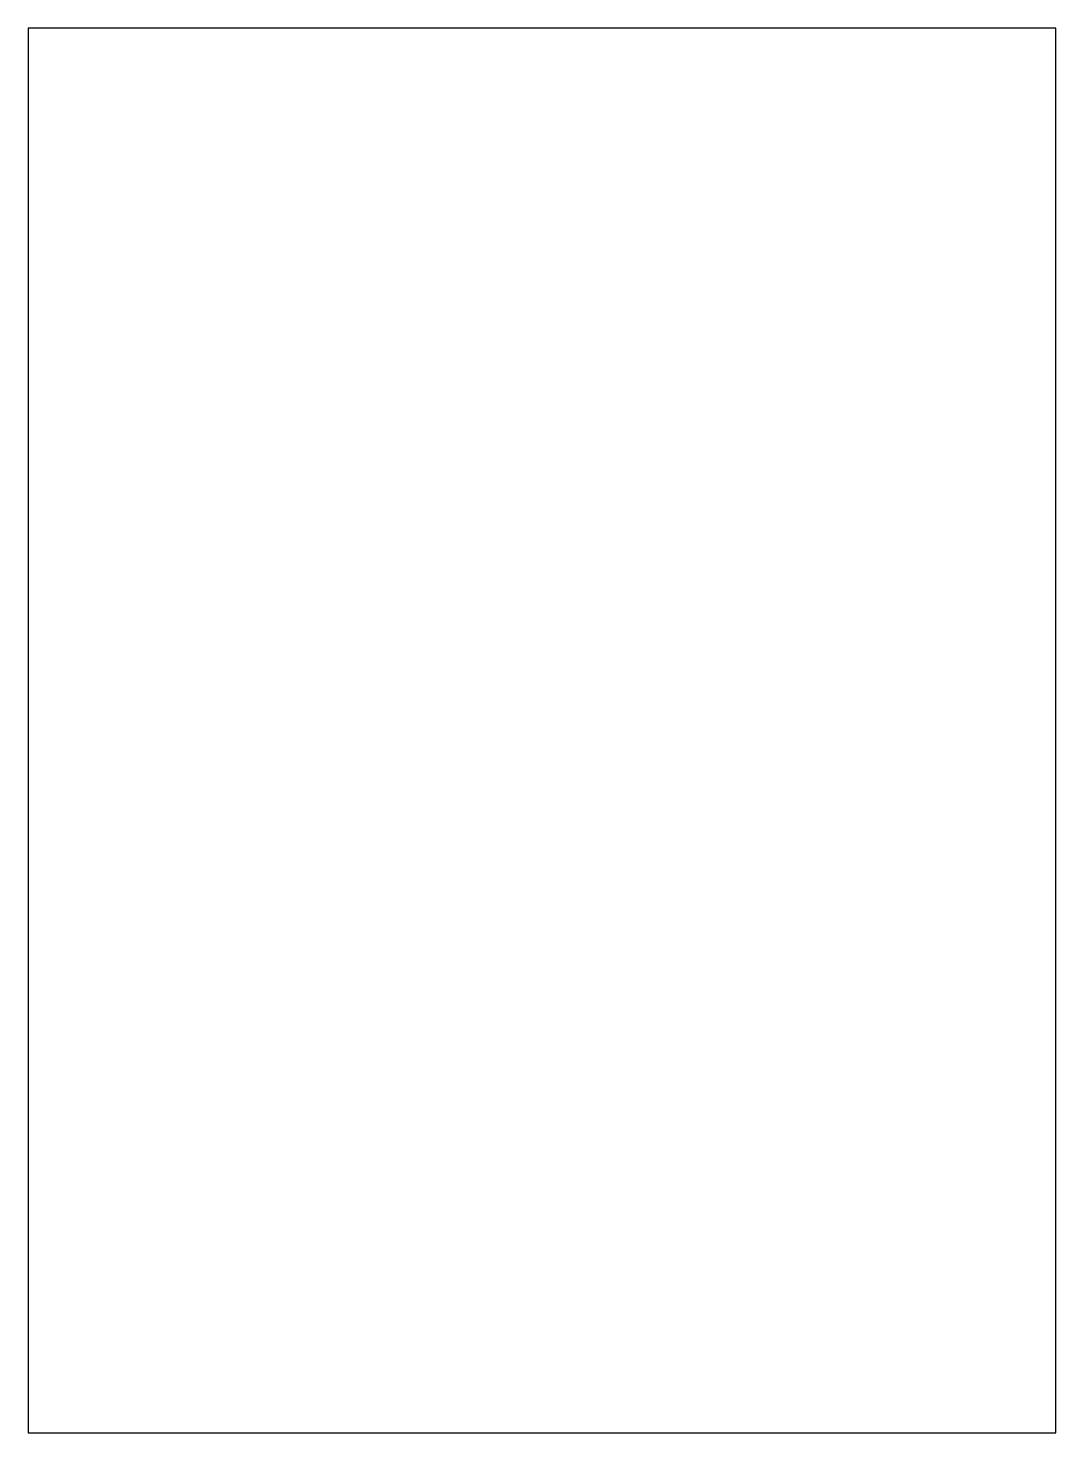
# Model space of a CAD drawing. Header units: millimetres. Extents: x 61.1 to 121.1, y 147.2 to 229.2.
import ezdxf

# ---------------------------------------------------------------- set-up
doc = ezdxf.new("R2010")
doc.units = ezdxf.units.MM
doc.layers.add('Predeterminado', color=7, linetype='Continuous')

msp = doc.modelspace()

# ---------------------------------------------------------------- linework, layer by layer
at = {"layer": 'Predeterminado', "color": 7, "linetype": 'Continuous'}
for p, q in [((121.102, 229.188), (61.102, 229.188)), ((61.102, 229.188), (61.102, 147.188)), ((121.102, 147.188), (121.102, 229.188)), ((61.102, 147.188), (121.102, 147.188))]:
    msp.add_line(p, q, dxfattribs=at)

doc.saveas('drawing.dxf')
